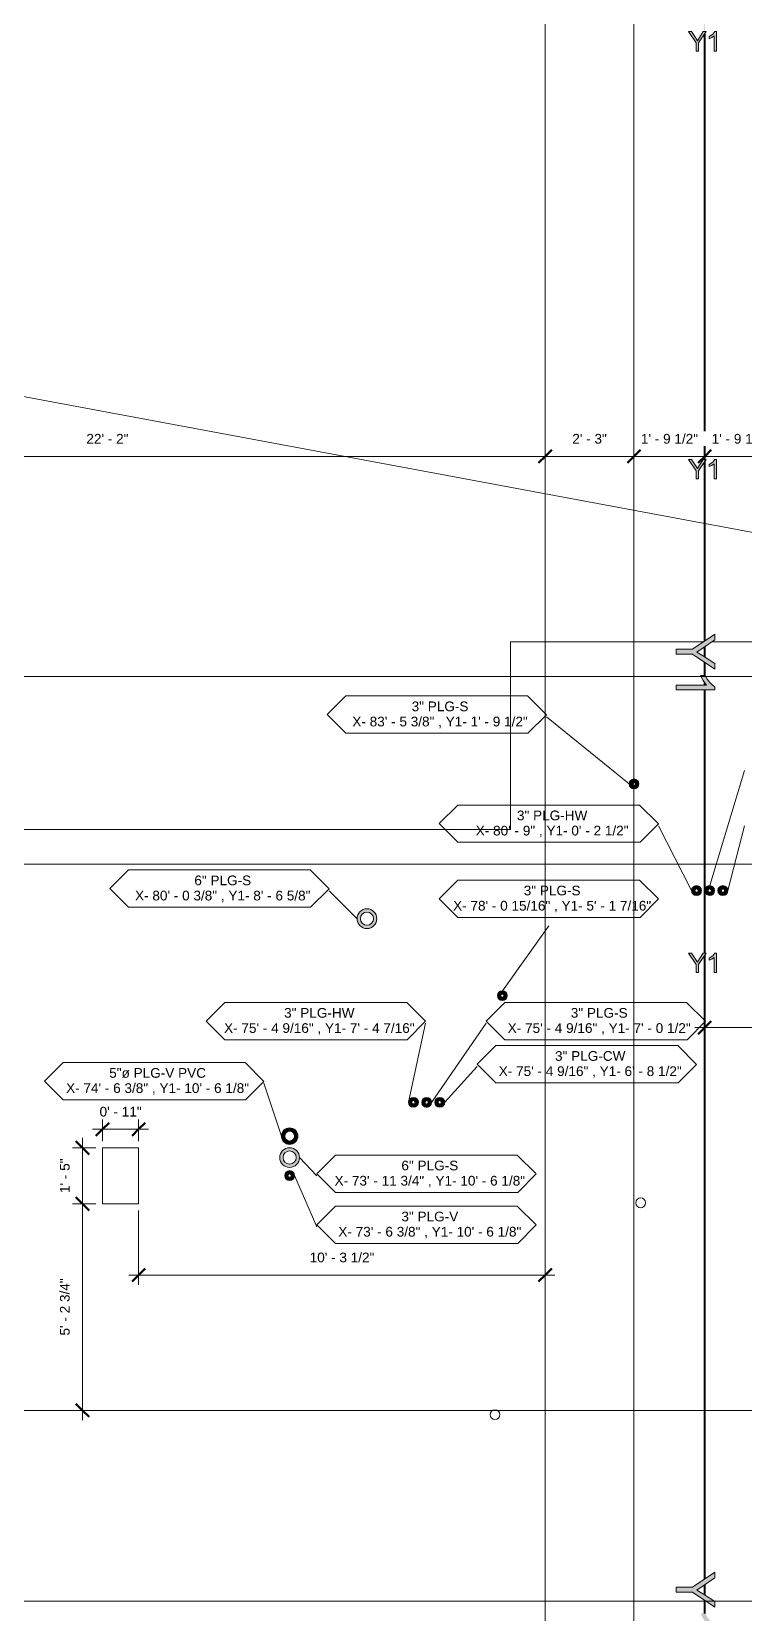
# Model space of a CAD drawing. Header units: inches. Extents: x -3670 to 241, y -250 to 1795.
# Drawn here: x -3238 to -3021.5, y 1055.3 to 1535.9 of the extents above; entities that cross this region are included whole.
import ezdxf

# ---------------------------------------------------------------- set-up
doc = ezdxf.new("R2010")
doc.units = ezdxf.units.IN
doc.header["$MEASUREMENT"] = 0
for name, color, linetype, lineweight in [('A-ANNO-DIMS', 211, 'Continuous', 9), ('A-ANNO-DIMS-32', 211, 'Continuous', 9), ('A-DETL-MBND', 5, 'Continuous', 9), ('A-FLOR', 252, 'Continuous', 18), ('A-GENM', 13, 'Continuous', 9), ('A-GENM-IDEN', 13, 'Continuous', 9), ('S-GRID', 1, 'Continuous', 9)]:
    doc.layers.add(name, color=color, linetype=linetype, lineweight=lineweight)
doc.styles.add('Arial_1', font='arial.ttf', dxfattribs={"height": 2.950599})
doc.dimstyles.new('Linear_-_3_32__QAQC', dxfattribs={"dimscale": 12, "dimtxt": 3, "dimasz": 0.333333, "dimexe": 0.25, "dimexo": 0.166667, "dimgap": 0.25, "dimtad": 1, "dimdec": 4, "dimrnd": 0.0625, "dimzin": 1, "dimdsep": 46, "dimlunit": 4, "dimtxsty": 'Arial_1', "dimblk1": 'OBLIQUE', "dimblk2": 'OBLIQUE', "dimsah": 1, "dimcen": 0.09, "dimdle": 0.25, "dimadec": 0, "dimazin": 0, "dimtfac": 1, "dimtdec": 4, "dimtix": 1, "dimtmove": 0, "dimatfit": 3, "dimfxl": 1, "dimtvp": 1, "dimtfill": 1, "dimfrac": 2, "dimtolj": 1, "dimtzin": 0, "dimarcsym": 2})
doc.dimstyles.new('Linear_-_3_32__QAQC_1', dxfattribs={"dimscale": 12, "dimtxt": 3, "dimasz": 0.333333, "dimexe": 0.25, "dimexo": 0.166667, "dimgap": 0.25, "dimtad": 1, "dimdec": 4, "dimrnd": 0.0625, "dimzin": 1, "dimdsep": 46, "dimlunit": 4, "dimtxsty": 'Arial_1', "dimblk1": 'OBLIQUE', "dimblk2": 'OBLIQUE', "dimsah": 1, "dimcen": 0.09, "dimdle": 0.25, "dimadec": 0, "dimazin": 0, "dimtfac": 1, "dimtdec": 4, "dimtix": 1, "dimtmove": 0, "dimatfit": 3, "dimfxl": 1, "dimtvp": 1, "dimtfill": 1, "dimfrac": 2, "dimtolj": 1, "dimtzin": 0, "dimarcsym": 2})
doc.dimstyles.new('Linear_-_3_32__QAQC_3', dxfattribs={"dimscale": 12, "dimtxt": 3, "dimasz": 0.333333, "dimexe": 0.25, "dimexo": 0.166667, "dimgap": 0.25, "dimtad": 1, "dimdec": 4, "dimrnd": 0.0625, "dimzin": 1, "dimdsep": 46, "dimlunit": 4, "dimtxsty": 'Arial_1', "dimblk1": 'OBLIQUE', "dimblk2": 'OBLIQUE', "dimsah": 1, "dimcen": 0.09, "dimdle": 0.25, "dimadec": 0, "dimazin": 0, "dimtfac": 1, "dimtdec": 4, "dimtix": 1, "dimtmove": 0, "dimatfit": 3, "dimfxl": 1, "dimtvp": 1, "dimtfill": 1, "dimfrac": 2, "dimtolj": 1, "dimtzin": 0, "dimarcsym": 2})

# ---------------------------------------------------------------- blocks, each defined once
blk = doc.blocks.new('TBC_Round Sleeve - Floor or Wall - TBC_Round Sleeve - Floor or Wall-1542574-01 - SECOND LEVEL - PENENTRATIONS')
at = {"layer": 'A-DETL-MBND'}
h = blk.add_hatch(color=256, dxfattribs=at)
h.paths.add_polyline_path([(-2.5, 0), (-2.41, -0.65), (-2.17, -1.25), (-1.77, -1.77), (-1.21, -2.18), (-0.65, -2.41), (0, -2.5), (0.65, -2.41), (1.25, -2.17), (1.77, -1.77), (2.17, -1.25), (2.41, -0.65), (2.5, 0), (2.41, 0.65), (2.17, 1.25), (1.77, 1.77), (1.25, 2.17), (0.65, 2.41), (0, 2.5), (-0.65, 2.41), (-1.25, 2.17), (-1.77, 1.77), (-2.17, 1.25), (-2.41, 0.65)], flags=0)
h.paths.add_polyline_path([(-1.5, 0), (-1.45, 0.39), (-1.3, 0.75), (-1.06, 1.06), (-0.75, 1.3), (-0.39, 1.45), (0, 1.5), (0.39, 1.45), (0.75, 1.3), (1.06, 1.06), (1.3, 0.75), (1.45, 0.39), (1.5, 0), (1.45, -0.39), (1.3, -0.75), (1.06, -1.06), (0.75, -1.3), (0.39, -1.45), (0, -1.5), (-0.39, -1.45), (-0.75, -1.3), (-1.06, -1.06), (-1.3, -0.75), (-1.45, -0.39)], flags=0)
for radius, start, end in [(2.5, 360, 180), (1.5, 0, 180), (2.5, 180, 360), (1.5, 180, 0)]:
    blk.add_arc((0, 0), radius, start, end, dxfattribs=at)
blk = doc.blocks.new('TBC_Round Sleeve - Floor or Wall - TBC_Round Sleeve - Floor or Wall-1542573-01 - SECOND LEVEL - PENENTRATIONS')
at = {"layer": 'A-DETL-MBND'}
h = blk.add_hatch(color=256, dxfattribs=at)
h.paths.add_polyline_path([(-1.5, 0), (-1.45, -0.39), (-1.3, -0.75), (-1.06, -1.06), (-0.75, -1.3), (-0.39, -1.45), (0, -1.5), (0.39, -1.45), (0.75, -1.3), (1.06, -1.06), (1.3, -0.75), (1.45, -0.39), (1.5, 0), (1.45, 0.39), (1.3, 0.75), (1.06, 1.06), (0.75, 1.3), (0.39, 1.45), (0, 1.5), (-0.39, 1.45), (-0.75, 1.3), (-1.06, 1.06), (-1.3, 0.75), (-1.45, 0.39)], flags=0)
h.paths.add_polyline_path([(-0.5, 0), (-0.48, 0.13), (-0.43, 0.25), (-0.35, 0.35), (-0.25, 0.43), (-0.13, 0.48), (0, 0.5), (0.13, 0.48), (0.25, 0.43), (0.35, 0.35), (0.43, 0.25), (0.48, 0.13), (0.5, 0), (0.48, -0.13), (0.43, -0.25), (0.35, -0.35), (0.25, -0.43), (0.13, -0.48), (0, -0.5), (-0.13, -0.48), (-0.25, -0.43), (-0.35, -0.35), (-0.43, -0.25), (-0.48, -0.13)], flags=0)
for radius, start, end in [(1.5, 360, 180), (0.5, 0, 180), (1.5, 180, 360), (0.5, 180, 0)]:
    blk.add_arc((0, 0), radius, start, end, dxfattribs=at)
blk = doc.blocks.new('TBC_Round Sleeve - Floor or Wall - TBC_Round Sleeve - Floor or Wall-1542575-01 - SECOND LEVEL - PENENTRATIONS')
at = {"layer": 'A-DETL-MBND'}
h = blk.add_hatch(color=256, dxfattribs=at)
h.paths.add_polyline_path([(-3, 0), (-2.9, -0.78), (-2.6, -1.5), (-2.12, -2.12), (-1.5, -2.6), (-0.78, -2.9), (0, -3), (0.78, -2.9), (1.5, -2.6), (2.12, -2.12), (2.6, -1.5), (2.9, -0.78), (3, 0), (2.9, 0.78), (2.6, 1.5), (2.12, 2.12), (1.5, 2.6), (0.78, 2.9), (0, 3), (-0.78, 2.9), (-1.5, 2.6), (-2.12, 2.12), (-2.6, 1.5), (-2.9, 0.78), (-2.97, 0.19)], flags=0)
h.paths.add_polyline_path([(-2, 0), (-1.93, 0.52), (-1.73, 1), (-1.41, 1.41), (-1, 1.73), (-0.52, 1.93), (0, 2), (0.52, 1.93), (1, 1.73), (1.41, 1.41), (1.73, 1), (1.93, 0.52), (2, 0), (1.93, -0.52), (1.73, -1), (1.41, -1.41), (1, -1.73), (0.52, -1.93), (0, -2), (-0.52, -1.93), (-1, -1.73), (-1.41, -1.41), (-1.73, -1), (-1.93, -0.52)], flags=0)
for radius, start, end in [(3, 360, 180), (2, 0, 180), (3, 180, 360), (2, 180, 0)]:
    blk.add_arc((0, 0), radius, start, end, dxfattribs=at)
blk = doc.blocks.new('TBC_Round Sleeve - Floor or Wall - TBC_Round Sleeve - Floor or Wall-V4-01 - SECOND LEVEL - PENENTRATIONS')
at = {"layer": 'A-DETL-MBND'}
h = blk.add_hatch(color=256, dxfattribs=at)
h.paths.add_polyline_path([(-1.5, 0), (-1.45, -0.39), (-1.3, -0.75), (-1.06, -1.06), (-0.75, -1.3), (-0.39, -1.45), (0, -1.5), (0.39, -1.45), (0.75, -1.3), (1.06, -1.06), (1.3, -0.75), (1.45, -0.39), (1.5, 0), (1.45, 0.39), (1.3, 0.75), (1.06, 1.06), (0.75, 1.3), (0.56, 1.38), (-0.56, 1.38), (-0.75, 1.3), (-1.06, 1.06), (-1.3, 0.75), (-1.45, 0.39), (-1.47, 0.2)], flags=0)
h.paths.add_polyline_path([(-0.5, 0), (-0.48, 0.13), (-0.43, 0.25), (-0.35, 0.35), (-0.25, 0.43), (-0.13, 0.48), (0, 0.5), (0.13, 0.48), (0.25, 0.43), (0.35, 0.35), (0.45, 0.2), (0.48, 0.13), (0.5, 0), (0.48, -0.13), (0.43, -0.25), (0.35, -0.35), (0.25, -0.43), (0.13, -0.48), (0, -0.5), (-0.13, -0.48), (-0.25, -0.43), (-0.35, -0.35), (-0.43, -0.25), (-0.48, -0.13)], flags=0)
for radius, start, end in [(1.5, 111.5267, 180), (0.5, 0, 180), (1.5, 360, 68.4733), (1.5, 180, 360), (0.5, 180, 0)]:
    blk.add_arc((0, 0), radius, start, end, dxfattribs=at)
blk = doc.blocks.new('Control_Line - TBC_3D ControlLine_Y-1534535-01 - SECOND LEVEL - PENENTRATIONS')
at = {"layer": 'A-GENM'}
h = blk.add_hatch(color=256, dxfattribs=at)
h.paths.add_polyline_path([(1710, 0.11), (1710, 0.12), (1708.81, 0.12), (1708.64, -0.13), (1710, -0.12), (1710, 0.09)], flags=0)
h.paths.add_polyline_path([(1707.19, 0.12), (1703.89, 0.12), (1704.05, -0.13), (1707.03, -0.12), (1707.19, 0.12)], flags=0)
h.paths.add_polyline_path([(1702.31, -0.13), (1702.14, 0.12), (1612.54, 0.12), (1612.9, -0.13), (1700.12, -0.13)], flags=0)
h.paths.add_polyline_path([(1612.07, 0.06), (1612.07, 0.12), (1432.11, 0.12), (1432.11, -0.13), (1612.07, -0.12), (1612.07, 0.03)], flags=0)
h.paths.add_polyline_path([(1430.63, 0.11), (1430.63, 0.12), (1430.11, 0.12), (1429.76, -0.13), (1430.63, -0.12), (1430.63, 0.09)], flags=0)
h.paths.add_polyline_path([(1427.68, 0.12), (1423.8, 0.11), (1423.64, -0.13), (1427.68, -0.12), (1427.68, 0.12)], flags=0)
h.paths.add_polyline_path([(1422.19, 0.12), (1418.89, 0.11), (1419.05, -0.13), (1422.04, -0.11), (1422.19, 0.12)], flags=0)
h.paths.add_polyline_path([(1322, 0), (1321.99, 0.01), (1321.88, 0.12), (1147.11, 0.11), (1147.11, -0.13), (1321.89, -0.11), (1321.98, -0.02)], flags=0)
h.paths.add_polyline_path([(1417.31, -0.13), (1417.14, 0.12), (1322.11, 0.11), (1322, 0), (1322.13, -0.13), (1415.12, -0.13)], flags=0)
h.paths.add_polyline_path([(1145.63, 0.06), (1145.63, 0.12), (1145.09, 0.11), (1144.76, -0.13), (1145.63, -0.11), (1145.63, 0.04)], flags=0)
h.paths.add_polyline_path([(1142.68, -0.05), (1142.68, 0.12), (1138.81, 0.11), (1138.64, -0.13), (1142.68, -0.11), (1142.68, -0.06)], flags=0)
h.paths.add_polyline_path([(1137.19, 0.12), (1133.89, 0.11), (1134.05, -0.13), (1137.04, -0.11), (1137.19, 0.12)], flags=0)
h.paths.add_polyline_path([(1132.31, -0.13), (1132.14, 0.12), (862.11, 0.11), (862.11, -0.13), (1130.86, -0.13)], flags=0)
h.paths.add_polyline_path([(860.63, -0.09), (860.63, 0.12), (860.1, 0.11), (859.76, -0.13), (860.63, -0.11), (860.63, -0.1)], flags=0)
h.paths.add_polyline_path([(857.68, 0.02), (857.68, 0.12), (853.81, 0.11), (853.64, -0.13), (857.68, -0.11), (857.68, 0)], flags=0)
h.paths.add_polyline_path([(852.19, 0.12), (848.89, 0.11), (849.05, -0.13), (852.04, -0.11), (852.19, 0.12)], flags=0)
h.paths.add_polyline_path([(847.31, -0.13), (847.14, 0.12), (577.11, 0.12), (577.11, -0.13), (845.12, -0.13)], flags=0)
h.paths.add_polyline_path([(575.63, -0.12), (575.63, 0.12), (575.1, 0.12), (574.76, -0.13), (575.63, -0.12)], flags=0)
h.paths.add_polyline_path([(572.68, 0.12), (568.81, 0.12), (568.64, -0.13), (572.68, -0.12), (572.68, 0.12)], flags=0)
h.paths.add_polyline_path([(567.19, 0.12), (563.89, 0.12), (564.05, -0.13), (567.04, -0.12), (567.19, 0.12)], flags=0)
h.paths.add_polyline_path([(562.31, -0.13), (562.14, 0.12), (372.54, 0.12), (372.9, -0.13), (560.12, -0.13)], flags=0)
h.paths.add_polyline_path([(372.07, 0.11), (372.07, 0.12), (292.11, 0.12), (292.11, -0.13), (372.07, -0.12), (372.07, 0.1)], flags=0)
h.paths.add_polyline_path([(290.63, 0.09), (290.63, 0.12), (290.1, 0.12), (289.76, -0.13), (290.63, -0.12), (290.63, 0.08)], flags=0)
h.paths.add_polyline_path([(287.68, 0.03), (287.68, 0.12), (283.81, 0.12), (283.64, -0.13), (287.68, -0.12), (287.68, 0.03)], flags=0)
h.paths.add_polyline_path([(282.19, 0.12), (278.89, 0.12), (279.05, -0.13), (282.03, -0.12), (282.19, 0.12)], flags=0)
h.paths.add_polyline_path([(277.31, -0.13), (277.14, 0.12), (222.54, 0.12), (222.9, -0.13), (275.12, -0.13)], flags=0)
h.paths.add_polyline_path([(222.07, 0.11), (222.07, 0.12), (92.54, 0.12), (92.9, -0.13), (222.07, -0.12), (222.07, 0.11)], flags=0)
h.paths.add_polyline_path([(92.07, 0.11), (92.07, 0.12), (7.11, 0.12), (7.11, -0.13), (92.07, -0.12), (92.07, 0.11)], flags=0)
h.paths.add_polyline_path([(5.63, 0.09), (5.63, 0.12), (5.11, 0.12), (4.76, -0.13), (5.63, -0.12), (5.63, 0.06)], flags=0)
h = blk.add_hatch(color=256, dxfattribs=at)
h.paths.add_polyline_path([(97.98, 2.84), (97.98, 3.57), (92.07, 3.57), (92.07, 3.1), (92.86, 2.44), (93.55, 1.36), (94.25, 1.36), (93.87, 2.14), (93.38, 2.84)], flags=0)
h.paths.add_polyline_path([(97.98, -1.87), (95.48, -1.87), (92.07, 0.44), (92.07, -0.43), (94.82, -2.18), (92.07, -4.05), (92.07, -4.92), (95.48, -2.61), (97.98, -2.61)], flags=0)
h = blk.add_hatch(color=256, dxfattribs=at)
h.paths.add_polyline_path([(227.98, 2.84), (227.98, 3.57), (222.07, 3.57), (222.07, 3.1), (222.86, 2.44), (223.55, 1.36), (224.25, 1.36), (223.87, 2.14), (223.38, 2.84)], flags=0)
h.paths.add_polyline_path([(227.98, -1.87), (225.48, -1.87), (222.07, 0.44), (222.07, -0.43), (224.82, -2.18), (222.07, -4.05), (222.07, -4.92), (225.48, -2.61), (227.98, -2.61)], flags=0)
h = blk.add_hatch(color=256, dxfattribs=at)
h.paths.add_polyline_path([(292.11, -8.71), (292.11, 3.1), (291.16, 3.1), (290.64, 2.33), (289.84, 1.53), (288.84, 0.78), (287.68, 0.15), (287.68, -1.25), (289.23, -0.5), (290.63, 0.5), (290.63, -8.71)], flags=0)
h.paths.add_polyline_path([(285.83, 3.1), (284.09, 3.1), (280.59, -2.39), (276.87, 3.1), (275.12, 3.1), (279.74, -3.71), (279.74, -8.71), (281.22, -8.71), (281.22, -3.71)], flags=0)
h = blk.add_hatch(color=256, dxfattribs=at)
h.paths.add_polyline_path([(377.98, 2.84), (377.98, 3.57), (372.07, 3.57), (372.07, 3.1), (372.86, 2.44), (373.55, 1.36), (374.25, 1.36), (373.87, 2.14), (373.38, 2.84)], flags=0)
h.paths.add_polyline_path([(377.98, -1.87), (375.48, -1.87), (372.07, 0.44), (372.07, -0.43), (374.82, -2.18), (372.07, -4.05), (372.07, -4.92), (375.48, -2.61), (377.98, -2.61)], flags=0)
h = blk.add_hatch(color=256, dxfattribs=at)
h.paths.add_polyline_path([(577.11, -8.71), (577.11, 3.1), (576.16, 3.1), (575.64, 2.33), (574.84, 1.53), (573.84, 0.78), (572.68, 0.15), (572.68, -1.25), (574.23, -0.5), (575.63, 0.5), (575.63, -8.71)], flags=0)
h.paths.add_polyline_path([(570.83, 3.1), (569.09, 3.1), (565.59, -2.39), (561.87, 3.1), (560.12, 3.1), (564.74, -3.71), (564.74, -8.71), (566.22, -8.71), (566.22, -3.71)], flags=0)
for p, q in [((97.98, 3.57), (92.07, 3.57)), ((92.07, 3.57), (92.07, 3.1)), ((92.07, 3.1), (92.86, 2.44)), ((95.48, -1.87), (92.07, 0.44)), ((92.07, 0.44), (92.07, -0.43)), ((222.07, 0.12), (92.53, 0.12)), ((92.86, 2.44), (93.55, 1.36)), ((93.87, 2.14), (93.38, 2.84)), ((93.38, 2.84), (97.98, 2.84)), ((93.55, 1.36), (94.25, 1.36)), ((94.25, 1.36), (93.87, 2.14)), ((97.98, 2.84), (97.98, 3.57)), ((227.98, 3.57), (222.07, 3.57)), ((222.07, 3.57), (222.07, 3.1)), ((222.07, 3.1), (222.86, 2.44)), ((225.48, -1.87), (222.07, 0.44)), ((222.07, 0.44), (222.07, -0.43)), ((277.14, 0.12), (222.53, 0.12)), ((222.86, 2.44), (223.55, 1.36)), ((223.87, 2.14), (223.38, 2.84)), ((223.38, 2.84), (227.98, 2.84)), ((223.55, 1.36), (224.25, 1.36)), ((224.25, 1.36), (223.87, 2.14)), ((227.98, 2.84), (227.98, 3.57)), ((276.87, 3.1), (275.12, 3.1)), ((275.12, 3.1), (279.74, -3.71)), ((279.33, -0.53), (276.87, 3.1)), ((282.19, 0.12), (278.88, 0.12)), ((281.22, -3.71), (285.83, 3.1)), ((284.09, 3.1), (281.85, -0.4)), ((287.68, 0.12), (283.81, 0.12)), ((285.83, 3.1), (284.09, 3.1)), ((288.84, 0.78), (287.68, 0.15)), ((287.68, 0.15), (287.68, -1.25)), ((289.84, 1.53), (288.84, 0.78)), ((289.23, -0.5), (290.63, 0.5)), ((290.64, 2.33), (289.84, 1.53)), ((290.63, 0.12), (290.11, 0.12)), ((290.63, 0.5), (290.63, -8.71)), ((291.16, 3.1), (290.64, 2.33)), ((292.11, 3.1), (291.16, 3.1)), ((292.11, -8.71), (292.11, 3.1)), ((372.07, 0.12), (292.11, 0.12)), ((377.98, 3.57), (372.07, 3.57)), ((372.07, 3.57), (372.07, 3.1)), ((372.07, 3.1), (372.86, 2.44)), ((375.48, -1.87), (372.07, 0.44)), ((372.07, 0.44), (372.07, -0.43)), ((562.14, 0.12), (372.53, 0.12)), ((372.86, 2.44), (373.55, 1.36)), ((373.87, 2.14), (373.38, 2.84)), ((373.38, 2.84), (377.98, 2.84)), ((373.55, 1.36), (374.25, 1.36)), ((374.25, 1.36), (373.87, 2.14)), ((377.98, 2.84), (377.98, 3.57)), ((561.87, 3.1), (560.12, 3.1)), ((560.12, 3.1), (564.74, -3.71)), ((564.33, -0.53), (561.87, 3.1)), ((567.19, 0.12), (563.88, 0.12)), ((566.22, -3.71), (570.83, 3.1)), ((569.09, 3.1), (566.85, -0.4)), ((572.68, 0.12), (568.81, 0.12)), ((570.83, 3.1), (569.09, 3.1)), ((92.07, -0.43), (93.82, -1.55)), ((92.07, -4.92), (95.48, -2.61)), ((93.89, -2.81), (92.07, -4.05)), ((92.07, -4.05), (92.07, -4.92)), ((92.9, -0.13), (222.07, -0.13)), ((93.82, -1.55), (94.82, -2.18)), ((94.82, -2.18), (93.89, -2.81)), ((97.98, -1.87), (95.48, -1.87)), ((95.48, -2.61), (97.98, -2.61)), ((97.98, -2.61), (97.98, -1.87)), ((222.07, -0.43), (223.82, -1.55)), ((222.07, -4.92), (225.48, -2.61)), ((223.89, -2.81), (222.07, -4.05)), ((222.07, -4.05), (222.07, -4.92)), ((222.9, -0.13), (277.31, -0.13)), ((223.82, -1.55), (224.82, -2.18)), ((224.82, -2.18), (223.89, -2.81)), ((227.98, -1.87), (225.48, -1.87)), ((225.48, -2.61), (227.98, -2.61)), ((227.98, -2.61), (227.98, -1.87)), ((279.05, -0.13), (282.03, -0.13)), ((280.59, -2.39), (279.33, -0.53)), ((279.74, -3.71), (279.74, -8.71)), ((281.85, -0.4), (280.59, -2.39)), ((281.22, -8.71), (281.22, -3.71)), ((283.64, -0.13), (287.68, -0.13)), ((287.68, -1.25), (289.23, -0.5)), ((289.76, -0.13), (290.63, -0.13)), ((292.11, -0.13), (372.07, -0.13)), ((372.07, -0.43), (373.82, -1.55)), ((372.07, -4.92), (375.48, -2.61)), ((373.89, -2.81), (372.07, -4.05)), ((372.07, -4.05), (372.07, -4.92)), ((372.9, -0.13), (562.31, -0.13)), ((373.82, -1.55), (374.82, -2.18)), ((374.82, -2.18), (373.89, -2.81)), ((377.98, -1.87), (375.48, -1.87)), ((375.48, -2.61), (377.98, -2.61)), ((377.98, -2.61), (377.98, -1.87)), ((564.05, -0.13), (567.03, -0.13)), ((565.59, -2.39), (564.33, -0.53)), ((564.74, -3.71), (564.74, -8.71)), ((566.85, -0.4), (565.59, -2.39)), ((566.22, -8.71), (566.22, -3.71)), ((568.64, -0.13), (572.68, -0.13)), ((279.74, -8.71), (281.22, -8.71)), ((290.63, -8.71), (292.11, -8.71)), ((564.74, -8.71), (566.22, -8.71))]:
    blk.add_line(p, q, dxfattribs=at)
blk = doc.blocks.new('TBC_Sleeve Element Tag_v2 - Sleeves Located-1541821-01 - SECOND LEVEL - PENENTRATIONS')
at = {"layer": 'A-GENM-IDEN'}
for p, q in [((-0.423, 0.029), (-0.6, -0.148)), ((1.303, 0.029), (-0.423, 0.029)), ((1.482, -0.15), (1.303, 0.029)), ((-0.6, -0.148), (-0.423, -0.325)), ((1.307, -0.325), (1.482, -0.15)), ((-0.423, -0.325), (1.307, -0.325))]:
    blk.add_line(p, q, dxfattribs=at)
blk = doc.blocks.new('DIMBLOCK3-01 - SECOND LEVEL - PENENTRATIONS')
at = {"layer": 'A-ANNO-DIMS-32', "transparency": 16777216}
for p, q in [((-2944, 1242.62), (-2944, 1230.31)), ((-2944, 1233.31), (-2944, 1242.62)), ((-3036.5, 1233.31), (-2941, 1233.31)), ((-3033.5, 1234.14), (-3033.5, 1230.31)), ((-3033.5, 1233.31), (-3033.5, 1234.14))]:
    blk.add_line(p, q, dxfattribs=at)
at = {"layer": 'A-ANNO-DIMS-32', "lineweight": 50, "transparency": 16777216}
for p, q in [((-3033.5, 1233.31), (-3031.5, 1235.31)), ((-2944, 1233.31), (-2942, 1235.31)), ((-3033.5, 1233.31), (-3035.5, 1231.31)), ((-2944, 1233.31), (-2946, 1231.31))]:
    blk.add_line(p, q, dxfattribs=at)
at = {"layer": 'A-ANNO-DIMS-32', "color": 0, "transparency": 16777216, "insert": (-2997.4, 1240.14), "char_height": 2.9506, "width": 20.7692, "attachment_point": 1, "line_spacing_factor": 0.938532, "style": 'Arial_1', "bg_fill": 3, "box_fill_scale": 1.25, "bg_fill_color": 0, "bg_fill_transparency": 0}
blk.add_mtext('7\' - 5 1/2"', dxfattribs=at)
blk = doc.blocks.new('_Oblique')
at = {"color": 0, "linetype": 'ByBlock', "lineweight": -2}
blk.add_line((-0.5, -0.5), (0.5, 0.5), dxfattribs=at)
blk = doc.blocks.new('DIMBLOCK13-01 - SECOND LEVEL - PENENTRATIONS')
at = {"layer": 'A-ANNO-DIMS-32', "transparency": 16777216}
for p, q in [((-3219.49, 1202.41), (-3202.49, 1202.41)), ((-3216.49, 1198.78), (-3216.49, 1205.41)), ((-3216.49, 1202.41), (-3216.49, 1198.78)), ((-3205.49, 1198.78), (-3205.49, 1205.41)), ((-3205.49, 1202.41), (-3205.49, 1198.78))]:
    blk.add_line(p, q, dxfattribs=at)
at = {"layer": 'A-ANNO-DIMS-32', "lineweight": 50, "transparency": 16777216}
for p, q in [((-3216.49, 1202.41), (-3218.49, 1200.41)), ((-3216.49, 1202.41), (-3214.49, 1204.41)), ((-3205.49, 1202.41), (-3207.49, 1200.41)), ((-3205.49, 1202.41), (-3203.49, 1204.41))]:
    blk.add_line(p, q, dxfattribs=at)
at = {"layer": 'A-ANNO-DIMS-32', "color": 0, "transparency": 16777216, "insert": (-3217.36, 1209.24), "char_height": 2.951, "width": 15.2862, "attachment_point": 1, "line_spacing_factor": 0.938532, "style": 'Arial_1', "bg_fill": 3, "box_fill_scale": 1.25, "bg_fill_color": 0, "bg_fill_transparency": 0}
blk.add_mtext('0\' - 11"', dxfattribs=at)
blk = doc.blocks.new('DIMBLOCK14-01 - SECOND LEVEL - PENENTRATIONS')
at = {"layer": 'A-ANNO-DIMS-32', "transparency": 16777216}
for p, q in [((-3218.49, 1196.78), (-3225.56, 1196.78)), ((-3222.56, 1199.78), (-3222.56, 1176.78)), ((-3222.56, 1196.78), (-3218.49, 1196.78)), ((-3218.49, 1179.78), (-3225.56, 1179.78)), ((-3222.56, 1179.78), (-3218.49, 1179.78))]:
    blk.add_line(p, q, dxfattribs=at)
at = {"layer": 'A-ANNO-DIMS-32', "lineweight": 50, "transparency": 16777216}
for p, q in [((-3222.56, 1196.78), (-3224.56, 1198.78)), ((-3222.56, 1196.78), (-3220.56, 1194.78)), ((-3222.56, 1179.78), (-3224.56, 1181.78)), ((-3222.56, 1179.78), (-3220.56, 1177.78))]:
    blk.add_line(p, q, dxfattribs=at)
at = {"layer": 'A-ANNO-DIMS-32', "color": 0, "transparency": 16777216, "insert": (-3229.39, 1183.04), "char_height": 2.951, "width": 12.5723, "attachment_point": 1, "rotation": 90, "line_spacing_factor": 0.938532, "style": 'Arial_1', "bg_fill": 3, "box_fill_scale": 1.25, "bg_fill_color": 0, "bg_fill_transparency": 0}
blk.add_mtext('1\' - 5"', dxfattribs=at)
blk = doc.blocks.new('DIMBLOCK15-01 - SECOND LEVEL - PENENTRATIONS')
at = {"layer": 'A-ANNO-DIMS-32', "transparency": 16777216}
for p, q in [((-3222.56, 1114), (-3222.56, 1182.78)), ((-3218.49, 1179.78), (-3225.56, 1179.78)), ((-3222.56, 1179.78), (-3218.49, 1179.78)), ((-3223.39, 1117), (-3219.56, 1117)), ((-3222.56, 1117), (-3223.39, 1117))]:
    blk.add_line(p, q, dxfattribs=at)
at = {"layer": 'A-ANNO-DIMS-32', "lineweight": 50, "transparency": 16777216}
for p, q in [((-3222.56, 1179.78), (-3224.56, 1181.78)), ((-3222.56, 1179.78), (-3220.56, 1177.78)), ((-3222.56, 1117), (-3224.56, 1119)), ((-3222.56, 1117), (-3220.56, 1115))]:
    blk.add_line(p, q, dxfattribs=at)
at = {"layer": 'A-ANNO-DIMS-32', "color": 0, "transparency": 16777216, "insert": (-3229.39, 1139.74), "char_height": 2.9506, "width": 20.7692, "attachment_point": 1, "rotation": 90, "line_spacing_factor": 0.938532, "style": 'Arial_1', "bg_fill": 3, "box_fill_scale": 1.25, "bg_fill_color": 0, "bg_fill_transparency": 0}
blk.add_mtext('5\' - 2 3/4"', dxfattribs=at)
blk = doc.blocks.new('DIMBLOCK16-01 - SECOND LEVEL - PENENTRATIONS')
at = {"layer": 'A-ANNO-DIMS-32', "transparency": 16777216}
for p, q in [((-3205.49, 1177.78), (-3205.49, 1155.11)), ((-3205.49, 1158.11), (-3205.49, 1177.78)), ((-3082, 1158.94), (-3082, 1155.11)), ((-3082, 1158.11), (-3082, 1158.94)), ((-3208.49, 1158.11), (-3079, 1158.11))]:
    blk.add_line(p, q, dxfattribs=at)
at = {"layer": 'A-ANNO-DIMS-32', "lineweight": 50, "transparency": 16777216}
for p, q in [((-3205.49, 1158.11), (-3203.49, 1160.11)), ((-3082, 1158.11), (-3080, 1160.11)), ((-3205.49, 1158.11), (-3207.49, 1156.11)), ((-3082, 1158.11), (-3084, 1156.11))]:
    blk.add_line(p, q, dxfattribs=at)
at = {"layer": 'A-ANNO-DIMS-32', "color": 0, "transparency": 16777216, "insert": (-3153.53, 1164.94), "char_height": 2.9506, "width": 23.4831, "attachment_point": 1, "line_spacing_factor": 0.938532, "style": 'Arial_1', "bg_fill": 3, "box_fill_scale": 1.25, "bg_fill_color": 0, "bg_fill_transparency": 0}
blk.add_mtext('10\' - 3 1/2"', dxfattribs=at)
blk = doc.blocks.new('DIMBLOCK36-01 - SECOND LEVEL - PENENTRATIONS')
at = {"layer": 'A-ANNO-DIMS-32', "lineweight": 50, "transparency": 16777216}
for p, q in [((-3348, 1406.87), (-3346, 1408.87)), ((-3082, 1406.87), (-3080, 1408.87)), ((-3348, 1406.87), (-3350, 1404.87)), ((-3082, 1406.87), (-3084, 1404.87))]:
    blk.add_line(p, q, dxfattribs=at)
at = {"layer": 'A-ANNO-DIMS-32', "transparency": 16777216}
for p, q in [((-3351, 1406.87), (-3082, 1406.87)), ((-3348, 1407.7), (-3348, 1403.87)), ((-3348, 1406.87), (-3348, 1407.7)), ((-3082, 1407.7), (-3082, 1403.87)), ((-3082, 1406.87), (-3082, 1407.7))]:
    blk.add_line(p, q, dxfattribs=at)
at = {"layer": 'A-ANNO-DIMS-32', "color": 0, "transparency": 16777216, "insert": (-3221.37, 1413.7), "char_height": 2.951, "width": 15.2862, "attachment_point": 1, "line_spacing_factor": 0.938532, "style": 'Arial_1', "bg_fill": 3, "box_fill_scale": 1.25, "bg_fill_color": 0, "bg_fill_transparency": 0}
blk.add_mtext('22\' - 2"', dxfattribs=at)
blk = doc.blocks.new('DIMBLOCK37-01 - SECOND LEVEL - PENENTRATIONS')
at = {"layer": 'A-ANNO-DIMS-32', "lineweight": 50, "transparency": 16777216}
for p, q in [((-3082, 1406.87), (-3080, 1408.87)), ((-3055, 1406.87), (-3053, 1408.87)), ((-3082, 1406.87), (-3084, 1404.87)), ((-3055, 1406.87), (-3057, 1404.87))]:
    blk.add_line(p, q, dxfattribs=at)
at = {"layer": 'A-ANNO-DIMS-32', "transparency": 16777216}
for p, q in [((-3082, 1407.7), (-3082, 1403.87)), ((-3082, 1406.87), (-3082, 1407.7)), ((-3082, 1406.87), (-3055, 1406.87)), ((-3055, 1407.7), (-3055, 1403.87)), ((-3055, 1406.87), (-3055, 1407.7))]:
    blk.add_line(p, q, dxfattribs=at)
at = {"layer": 'A-ANNO-DIMS-32', "color": 0, "transparency": 16777216, "insert": (-3073.74, 1413.7), "char_height": 2.951, "width": 12.5723, "attachment_point": 1, "line_spacing_factor": 0.938532, "style": 'Arial_1', "bg_fill": 3, "box_fill_scale": 1.25, "bg_fill_color": 0, "bg_fill_transparency": 0}
blk.add_mtext('2\' - 3"', dxfattribs=at)
blk = doc.blocks.new('DIMBLOCK38-01 - SECOND LEVEL - PENENTRATIONS')
at = {"layer": 'A-ANNO-DIMS-32', "lineweight": 50, "transparency": 16777216}
for p, q in [((-3055, 1406.87), (-3053, 1408.87)), ((-3033.5, 1406.87), (-3031.5, 1408.87)), ((-3055, 1406.87), (-3057, 1404.87)), ((-3033.5, 1406.87), (-3035.5, 1404.87))]:
    blk.add_line(p, q, dxfattribs=at)
at = {"layer": 'A-ANNO-DIMS-32', "transparency": 16777216}
for p, q in [((-3055, 1407.7), (-3055, 1403.87)), ((-3055, 1406.87), (-3055, 1407.7)), ((-3055, 1406.87), (-3033.5, 1406.87)), ((-3033.5, 1407.7), (-3033.5, 1403.87)), ((-3033.5, 1406.87), (-3033.5, 1407.7))]:
    blk.add_line(p, q, dxfattribs=at)
at = {"layer": 'A-ANNO-DIMS-32', "color": 0, "transparency": 16777216, "insert": (-3052.9, 1413.7), "char_height": 2.9506, "width": 20.7692, "attachment_point": 1, "line_spacing_factor": 0.938532, "style": 'Arial_1', "bg_fill": 3, "box_fill_scale": 1.25, "bg_fill_color": 0, "bg_fill_transparency": 0}
blk.add_mtext('1\' - 9 1/2"', dxfattribs=at)
blk = doc.blocks.new('DIMBLOCK39-01 - SECOND LEVEL - PENENTRATIONS')
at = {"layer": 'A-ANNO-DIMS-32', "lineweight": 50, "transparency": 16777216}
for p, q in [((-3033.5, 1406.87), (-3031.5, 1408.87)), ((-3012, 1406.87), (-3010, 1408.87)), ((-3033.5, 1406.87), (-3035.5, 1404.87)), ((-3012, 1406.87), (-3014, 1404.87))]:
    blk.add_line(p, q, dxfattribs=at)
at = {"layer": 'A-ANNO-DIMS-32', "transparency": 16777216}
for p, q in [((-3033.5, 1407.7), (-3033.5, 1403.87)), ((-3033.5, 1406.87), (-3033.5, 1407.7)), ((-3033.5, 1406.87), (-3012, 1406.87)), ((-3012, 1407.7), (-3012, 1403.87)), ((-3012, 1406.87), (-3012, 1407.7))]:
    blk.add_line(p, q, dxfattribs=at)
at = {"layer": 'A-ANNO-DIMS-32', "color": 0, "transparency": 16777216, "insert": (-3031.4, 1413.7), "char_height": 2.9506, "width": 20.7692, "attachment_point": 1, "line_spacing_factor": 0.938532, "style": 'Arial_1', "bg_fill": 3, "box_fill_scale": 1.25, "bg_fill_color": 0, "bg_fill_transparency": 0}
blk.add_mtext('1\' - 9 1/2"', dxfattribs=at)

msp = doc.modelspace()

# ---------------------------------------------------------------- linework, layer by layer
at = {"layer": 'A-FLOR'}
for p, q in [((-3033.90124, 1350.5), (-3092.49813, 1350.5)), ((-3092.49813, 1350.5), (-3092.49813, 1293.49986)), ((-2785.5, 1350.5), (-3031.33085, 1350.5)), ((-3092.49813, 1293.49986), (-3358.5, 1293.49986)), ((-3216.48998, 1196.77986), (-3205.48998, 1196.77986)), ((-3216.48998, 1179.77986), (-3216.48998, 1196.77986)), ((-3205.48998, 1196.77986), (-3205.48998, 1179.77986)), ((-3205.48998, 1179.77986), (-3216.48998, 1179.77986))]:
    msp.add_line(p, q, dxfattribs=at)
for centre, radius, start, end in [((-3054.99807, 1307.35737), 1.5, 90, 270), ((-3054.99807, 1307.35737), 1.5, 270, 90), ((-3035.9972, 1274.94695), 1.5, 90, 270), ((-3035.9972, 1274.94695), 1.5, 270, 90), ((-3031.99557, 1274.93821), 1.5, 90, 158.4733144), ((-3031.99557, 1274.93821), 1.5, 201.5266856, 270), ((-3031.99557, 1274.93821), 1.5, 270, 90), ((-3027.9972, 1274.94695), 1.5, 90, 270), ((-3027.9972, 1274.94695), 1.5, 270, 90), ((-3136.11541, 1266.404), 3, 90, 270), ((-3136.11541, 1266.404), 3, 270, 90), ((-3094.99085, 1243.01025), 1.5, 90, 270), ((-3094.99085, 1243.01025), 1.5, 270, 90), ((-3121.98998, 1210.60965), 1.5, 90, 270), ((-3121.98998, 1210.60965), 1.5, 270, 90), ((-3117.98836, 1210.57275), 1.5, 90, 270), ((-3117.98836, 1210.57275), 1.5, 270, 90), ((-3113.98998, 1210.60965), 1.5, 90, 270), ((-3113.98998, 1210.60965), 1.5, 270, 90), ((-3159.61498, 1200.33522), 2.5, 90, 270), ((-3159.61498, 1200.33522), 2.5, 270, 90), ((-3159.61498, 1193.8192), 3, 90, 270), ((-3159.61498, 1193.8192), 3, 270, 90), ((-3159.61498, 1188.33611), 1.5, 90, 270), ((-3159.61498, 1188.33611), 1.5, 270, 90), ((-3052.98189, 1180.06326), 1.5, 90, 270), ((-3052.98189, 1180.06326), 1.5, 270, 90), ((-3097.23632, 1115.6978), 1.5, 90, 270), ((-3097.23632, 1115.6978), 1.5, 270, 90)]:
    msp.add_arc(centre, radius, start, end, dxfattribs=at)
at = {"layer": 'A-GENM-IDEN'}
for p, q in [((-3056.49807, 1307.35737), (-3081.62555, 1327.76796)), ((-3031.99557, 1276.43821), (-3021.46474, 1311.40428)), ((-3037.4972, 1274.94695), (-3047.57026, 1294.62791)), ((-3026.4972, 1274.94695), (-3021.46474, 1294.62791)), ((-3139.11541, 1266.404), (-3147.63961, 1274.88944)), ((-3094.99085, 1244.51025), (-3080.87401, 1264.2603)), ((-3123.48998, 1210.60965), (-3118.30164, 1234.63147)), ((-3116.48836, 1210.57275), (-3099.88316, 1234.63147)), ((-3112.48998, 1210.60965), (-3102.60329, 1221.53508)), ((-3162.11498, 1200.33522), (-3167.43677, 1216.38624)), ((-3156.61498, 1193.8192), (-3151.33751, 1188.25019)), ((-3158.11498, 1188.33611), (-3151.33751, 1172.75053))]:
    msp.add_line(p, q, dxfattribs=at)
at = {"layer": 'S-GRID'}
for p, q in [((-3081.99813, -238.35436), (-3081.99813, 1782.99758)), ((-3055, 1782.99758), (-3055, -238.35436)), ((-3580, 1488.28452), (228, 778.50255)), ((-3581, 1340), (227, 1340)), ((-3580, 1282.99986), (228, 1282.99986)), ((-3580, 1117), (228, 1117)), ((-3580, 1059), (228, 1059))]:
    msp.add_line(p, q, dxfattribs=at)

# ---------------------------------------------------------------- block references
at = {"layer": 'A-GENM'}
for name, p, rotation in [('Control_Line - TBC_3D ControlLine_Y-1534535-01 - SECOND LEVEL - PENENTRATIONS', (-3033.5, 1628), 269.9999999999999), ('TBC_Round Sleeve - Floor or Wall - TBC_Round Sleeve - Floor or Wall-1542573-01 - SECOND LEVEL - PENENTRATIONS', (-3054.99807, 1307.35737), 90), ('TBC_Round Sleeve - Floor or Wall - TBC_Round Sleeve - Floor or Wall-1542573-01 - SECOND LEVEL - PENENTRATIONS', (-3035.9972, 1274.94695), 90), ('TBC_Round Sleeve - Floor or Wall - TBC_Round Sleeve - Floor or Wall-V4-01 - SECOND LEVEL - PENENTRATIONS', (-3031.99557, 1274.93821), 90), ('TBC_Round Sleeve - Floor or Wall - TBC_Round Sleeve - Floor or Wall-1542573-01 - SECOND LEVEL - PENENTRATIONS', (-3027.9972, 1274.94695), 90), ('TBC_Round Sleeve - Floor or Wall - TBC_Round Sleeve - Floor or Wall-1542575-01 - SECOND LEVEL - PENENTRATIONS', (-3136.11541, 1266.404), 90), ('TBC_Round Sleeve - Floor or Wall - TBC_Round Sleeve - Floor or Wall-1542573-01 - SECOND LEVEL - PENENTRATIONS', (-3094.99085, 1243.01025), 90), ('TBC_Round Sleeve - Floor or Wall - TBC_Round Sleeve - Floor or Wall-1542573-01 - SECOND LEVEL - PENENTRATIONS', (-3121.98998, 1210.60965), 90), ('TBC_Round Sleeve - Floor or Wall - TBC_Round Sleeve - Floor or Wall-1542573-01 - SECOND LEVEL - PENENTRATIONS', (-3117.98836, 1210.57275), 90), ('TBC_Round Sleeve - Floor or Wall - TBC_Round Sleeve - Floor or Wall-1542573-01 - SECOND LEVEL - PENENTRATIONS', (-3113.98998, 1210.60965), 90), ('TBC_Round Sleeve - Floor or Wall - TBC_Round Sleeve - Floor or Wall-1542574-01 - SECOND LEVEL - PENENTRATIONS', (-3159.61498, 1200.33522), 90), ('TBC_Round Sleeve - Floor or Wall - TBC_Round Sleeve - Floor or Wall-1542575-01 - SECOND LEVEL - PENENTRATIONS', (-3159.61498, 1193.8192), 90), ('TBC_Round Sleeve - Floor or Wall - TBC_Round Sleeve - Floor or Wall-1542573-01 - SECOND LEVEL - PENENTRATIONS', (-3159.61498, 1188.33611), 90)]:
    msp.add_blockref(name, p, dxfattribs=dict(at, rotation=rotation))
at = {"layer": 'A-GENM-IDEN', "xscale": 31.99999999999999, "yscale": 31.99999999999999, "zscale": 31.99999999999999}
for p in [(-3129.04615, 1333.14987), (-3094.99085, 1300.00982), (-3195.0602, 1280.27135), (-3094.99085, 1277.19347), (-3165.72224, 1240.01339), (-3080.69624, 1240.01339), (-3083.41637, 1226.91699), (-3214.85737, 1221.76816), (-3132.15059, 1193.6321), (-3132.15059, 1178.13244)]:
    msp.add_blockref('TBC_Sleeve Element Tag_v2 - Sleeves Located-1541821-01 - SECOND LEVEL - PENENTRATIONS', p, dxfattribs=at)

# ---------------------------------------------------------------- texts
at = {"layer": 'A-GENM-IDEN', "char_height": 2.9505988, "attachment_point": 2, "line_spacing_factor": 0.938532, "style": 'Arial_1'}
for s, insert, width in [('3" PLG-S\\PX- 83\' - 5 3/8" , Y1- 1\' - 9 1/2"', (-3113.91758, 1332.39228), 63.36), ('3" PLG-HW\\PX- 80\' - 9" , Y1- 0\' - 2 1/2"', (-3079.86228, 1299.25224), 55.152), ('6" PLG-S\\PX- 80\' - 0 3/8" , Y1- 8\' - 6 5/8"', (-3179.93163, 1279.51376), 63.36), ('3" PLG-S\\PX- 78\' - 0 15/16" , Y1- 5\' - 1 7/16"', (-3079.86228, 1276.43588), 71.568), ('3" PLG-HW\\PX- 75\' - 4 9/16" , Y1- 7\' - 4 7/16"', (-3150.59367, 1239.2558), 68.832), ('3" PLG-S\\PX- 75\' - 4 9/16" , Y1- 7\' - 0 1/2"', (-3065.56767, 1239.2558), 66.096), ('3" PLG-CW\\PX- 75\' - 4 9/16" , Y1- 6\' - 8 1/2"', (-3068.2878, 1226.1594), 66.096), ('5"ø PLG-V PVC\\PX- 74\' - 6 3/8" , Y1- 10\' - 6 1/8"', (-3199.7288, 1221.01057), 66.096), ('6" PLG-S\\PX- 73\' - 11 3/4" , Y1- 10\' - 6 1/8"', (-3117.02202, 1192.87451), 68.472), ('3" PLG-V\\PX- 73\' - 6 3/8" , Y1- 10\' - 6 1/8"', (-3117.02202, 1177.37485), 66.096)]:
    msp.add_mtext(s, dxfattribs=dict(at, insert=insert, width=width))

# ---------------------------------------------------------------- next in the draw order: dimensions: what is measured, and where the dimension line sits
at = {"layer": 'A-ANNO-DIMS'}
for base, p1, p2, dimstyle, override, picture, middle in [((-3081.99813, 1406.87268), (-3348, 1409.70111), (-3081.99813, 1409.70111), 'Linear_-_3_32__QAQC', {"dimpost": '<>', "dimfxl": 266.001875}, 'DIMBLOCK36-01 - SECOND LEVEL - PENENTRATIONS', (-3214.99906, 1411.35402)), ((-2943.9972, 1233.3142), (-3033.5, 1236.14263), (-2943.9972, 1244.625), 'Linear_-_3_32__QAQC_1', {"dimpost": '<>', "dimfxl": 89.903848}, 'DIMBLOCK3-01 - SECOND LEVEL - PENENTRATIONS', (-2988.7486, 1237.83982)), ((-3205.48998, 1202.41096), (-3216.48998, 1196.77986), (-3205.48998, 1196.77986), 'Linear_-_3_32__QAQC', {"dimpost": '<>', "dimfxl": 11}, 'DIMBLOCK13-01 - SECOND LEVEL - PENENTRATIONS', (-3210.98998, 1206.91746)), ((-3081.998125, 1158.112039), (-3205.489983, 1179.77986), (-3081.998125, 1160.940466), 'Linear_-_3_32__QAQC', {"dimpost": '<>', "dimfxl": 124.920621}, 'DIMBLOCK16-01 - SECOND LEVEL - PENENTRATIONS', (-3143.744054, 1162.638662))]:
    dim = msp.add_linear_dim(base=base, p1=p1, p2=p2, dimstyle=dimstyle, override=override, dxfattribs=at)
    dim.commit()
    dim.dimension.update_dxf_attribs({"geometry": picture, "text_midpoint": middle})

# ---------------------------------------------------------------- next in the draw order: dimensions: what is measured, and where the dimension line sits
dim = msp.add_linear_dim(base=(-3055, 1406.87268), p1=(-3081.99813, 1409.70111), p2=(-3055, 1409.70111), dimstyle='Linear_-_3_32__QAQC', override={"dimpost": '<>', "dimfxl": 26.998125}, dxfattribs=at)
dim.commit()
dim.dimension.update_dxf_attribs({"geometry": 'DIMBLOCK37-01 - SECOND LEVEL - PENENTRATIONS', "text_midpoint": (-3068.49906, 1411.38018)})
dim = msp.add_linear_dim(base=(-3222.5613, 1179.77986), p1=(-3216.48998, 1196.77986), p2=(-3216.48998, 1179.77986), angle=90, dimstyle='Linear_-_3_32__QAQC', override={"dimpost": '<>', "dimfxl": 17}, dxfattribs=at)
dim.commit()
dim.dimension.update_dxf_attribs({"geometry": 'DIMBLOCK14-01 - SECOND LEVEL - PENENTRATIONS', "text_midpoint": (-3227.0678, 1188.27986)})

# ---------------------------------------------------------------- next in the draw order: dimensions: what is measured, and where the dimension line sits
dim = msp.add_linear_dim(base=(-3033.5, 1406.87268), p1=(-3055, 1409.70111), p2=(-3033.5, 1409.70111), dimstyle='Linear_-_3_32__QAQC_3', override={"dimpost": '<>', "dimfxl": 21.5}, dxfattribs=at)
dim.commit()
dim.dimension.update_dxf_attribs({"geometry": 'DIMBLOCK38-01 - SECOND LEVEL - PENENTRATIONS', "text_midpoint": (-3044.25, 1411.3983)})
dim = msp.add_linear_dim(base=(-3222.5613, 1179.77986), p1=(-3225.38973, 1117), p2=(-3216.48998, 1179.77986), angle=90, dimstyle='Linear_-_3_32__QAQC', override={"dimpost": '<>', "dimfxl": 63.407542}, dxfattribs=at)
dim.commit()
dim.dimension.update_dxf_attribs({"geometry": 'DIMBLOCK15-01 - SECOND LEVEL - PENENTRATIONS', "text_midpoint": (-3227.08792, 1148.38993)})

# ---------------------------------------------------------------- next in the draw order: dimensions: what is measured, and where the dimension line sits
dim = msp.add_linear_dim(base=(-3012, 1406.87268), p1=(-3033.5, 1409.70111), p2=(-3012, 1409.70111), dimstyle='Linear_-_3_32__QAQC_1', override={"dimpost": '<>', "dimfxl": 21.5}, dxfattribs=at)
dim.commit()
dim.dimension.update_dxf_attribs({"geometry": 'DIMBLOCK39-01 - SECOND LEVEL - PENENTRATIONS', "text_midpoint": (-3022.75, 1411.3983)})

doc.saveas('drawing.dxf')
